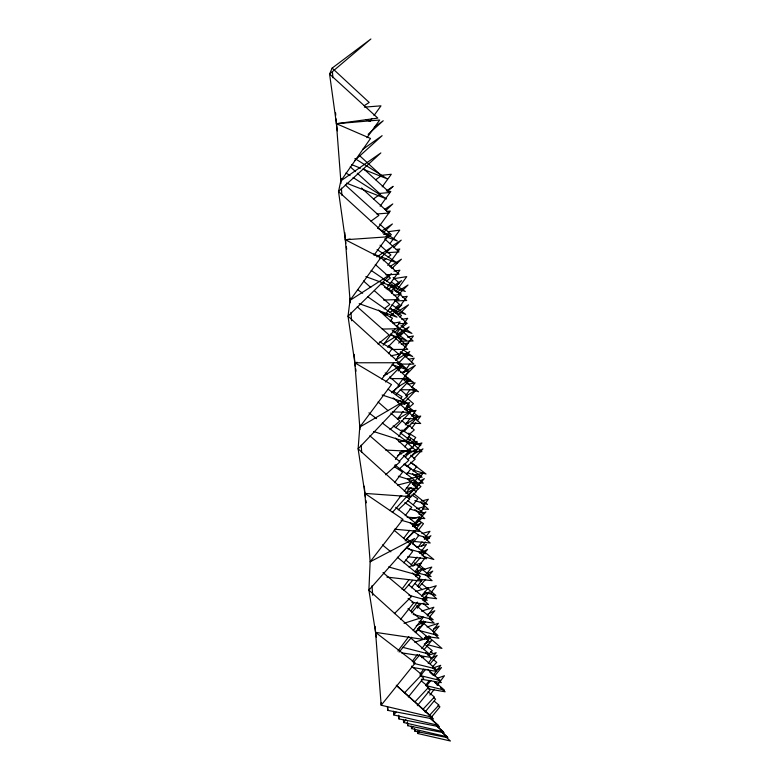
<?xml version="1.0" encoding="UTF-8"?>
<svg xmlns="http://www.w3.org/2000/svg" width="780" height="780" viewBox="0 0 780 780"><rect width="100%" height="100%" fill="white"/><g stroke="black" fill="none" stroke-linecap="round" stroke-linejoin="round"><path stroke-width="1.17" d="M393.812 711.418L393.793 714.938L438.399 725.341L430.238 718.048M381.225 702.79L381.176 705.227L432.169 717.23L396.26 685.201M359.95 424.739L358.127 448.831L365.41 496.928M350.298 298.106L348.026 316.212L355.348 366.366M341.299 178.718L338.53 191.519L345.852 243.292M376.311 637.075L368.901 590.138L370.139 561.795L402.977 519.343L364.874 493.399L410.923 496.694L358.127 448.831L402.636 401.993L359.775 427.099L391.492 384.569L354.822 362.778L399.204 362.739L348.026 316.212L391.414 273.712L350.015 300.358L380.698 257.839L345.355 239.762L388.186 236.779L338.53 191.519L380.854 152.929L340.831 180.901L370.519 138.46L336.424 123.708L377.812 118.111L329.579 74.051L370.89 39L332.144 68.104L329.579 74.051L337.409 130.806M369.808 121.378L371.904 118.462M374 115.547L380.981 105.836L364.426 107.143M366.971 137.68L379.685 120.013L336.424 123.708M382.21 186.829L391.306 174.252L380.533 175.441M380.123 206.213L390.829 191.422L388.44 191.714M377.637 228.491L390.293 211.039L386.665 211.507M373.971 255.255L389.668 233.649L383.682 234.468M389.941 243.614L399.74 230.12L387.728 231.767M387.806 265.473L399.818 248.966L396.26 249.493M386.276 288.902L399.906 270.212L393.998 271.128M391.453 293.543L392.866 291.603L384.413 287.118M396.055 291.272L406.76 276.617L393.744 278.684M384.95 314.954L400.003 294.343L394.066 295.327M397.946 308.997L407.209 296.322L402.412 297.131M383.107 345.209L395.158 328.75M396.572 326.82L400.111 321.974L393.101 323.232M396.26 333.947L407.716 318.308L401.817 319.361M381.829 379.06L393.871 362.651M395.567 360.311L413.4 335.975L407.452 337.087M390.322 321.145L392.476 318.221L379.821 311.279M400.043 317.314L401.447 315.403L391.911 310.216M403.562 372.616L409.939 363.948M411.352 362.017L414.19 358.166L408.408 359.307M393.101 392.369L395.977 388.459M398.131 385.525L408.915 370.851L400.744 372.508M405.844 395.343L410.095 389.561M411.518 387.631L415.067 382.824L408.008 384.296M397.39 419.24L403.162 411.421M404.606 409.461L409.646 402.616L400.238 404.664M405.327 424.895L410.329 418.119M411.752 416.188L416.042 410.377L407.921 412.181M411.557 428.473L415.789 422.74M417.193 420.829L420.722 416.062L413.761 417.622M388.44 353.71L392.018 348.875L379.675 341.835M398.736 343.171L401.632 339.271L398.522 337.526M395.47 459.449L401.905 450.743M404.761 446.872L410.485 439.13L398.853 441.86M405.561 457.031L410.631 450.187M412.074 448.227L417.144 441.382L407.911 443.557M411.791 456.671L416.13 450.811M417.583 448.851L421.921 442.991L413.683 444.951M389.932 510.578L400.696 496.06M404.284 491.224L411.46 481.552L397.488 485.111M406.117 493.058L409.724 488.192M412.61 484.302L418.382 476.522L407.979 479.154M413.829 485.686L416.003 482.761M418.177 479.827L423.248 472.992L414.014 475.312M423.286 506.025L428.327 499.258L421.522 501.052M419.035 514.264L424.739 506.591L416.744 508.735M406.156 357.513L408.31 354.627M398.219 371.007L401.827 366.161L397.741 363.802M403.845 538.132L409.656 530.332M412.552 526.432L419.815 516.682L410.465 519.226M418.46 546.731L422.058 541.915M424.213 539.019L429.965 531.307L421.902 533.559M411.206 564.895L416.998 557.125M419.903 553.244L426.426 544.499L417.31 547.102M405.922 382.415L408.847 378.514L404.723 376.116M401.944 589.144L409.168 579.472M414.95 571.74L421.453 563.033L408.691 566.777M417.339 586.394L422.399 579.637M426.728 573.836L431.788 567.07L422.721 569.77M410.943 610.828L417.466 602.121M421.814 596.31L428.337 587.603L415.73 591.454M397.683 402.509L399.145 400.569M400.598 398.629L402.061 396.688L392.906 391.209M424.086 601.965L427.654 597.197M431.233 592.429L436.235 585.751L427.011 588.578M397.907 651.056L408.817 636.509M413.185 630.688L423.374 617.117L404.02 623.288M421.424 623.795L423.618 620.88M427.264 616.005L433.846 607.25L421.453 611.159M426.173 639.502L429.039 635.69M432.617 630.932L438.35 623.317L427.05 626.983M405.834 409.939L409.441 405.151L402.402 400.93M412.25 661.342L417.368 654.537M421.756 648.697L430.531 637.026L414.697 642.242M420.176 673.91L423.813 669.084M428.171 663.302L436.166 652.694L428.269 655.356M425.558 685.415L429.166 680.628M433.495 674.895L440.71 665.33L432.9 668.021M398.716 436.41L402.324 431.642L393.13 425.929M429.868 695.068L434.245 689.276M437.161 685.415L444.454 675.753L437.687 678.122M407.238 438.818L410.104 435.035L401.905 429.936M412.815 441.334L415.75 437.492L408.74 433.144M394.495 482.693L402.626 472.066L394.582 466.849M406.536 474.435L410.865 468.79L403.748 464.217M413.098 471.169L416.705 466.469L410.621 462.579M413.341 504.582L417.778 498.849L411.811 494.91M405.161 515.716L411.723 507.234L404.84 502.622M418.246 530.39L423.481 523.673L418.558 520.348M412.347 543.767L418.977 535.265L414.063 531.901M403.796 562.799L412.708 551.401L406.75 547.238M418.255 566.592L424.905 558.149M411.45 587.798L420.342 576.527L417.407 574.441M400.442 619.612L413.858 602.687L408.096 598.475M417.398 608.185L421.19 603.428M423.462 600.561L426.485 596.749M415.145 632.122L416.647 630.25M418.148 628.368L419.65 626.486M426.007 643.11L428.279 640.292M396.094 712.101L393.793 714.938L393.5 711.301M408.359 696.959L423.706 678.034L419.913 675.09M405.922 719.706L403.63 722.514L443.274 731.698L436.946 726.034M417.349 705.666L430.316 689.764L427.459 687.531M441.792 731.962L447.203 736.798L411.518 728.588L413.029 726.745M425.071 712.033L435.601 699.153L433.709 697.671M419.503 731.728L417.992 733.57L450.421 741L445.965 737.012M430.852 717.902L439.93 706.836L438.077 705.383M426.328 686.059L430.882 680.511M434.684 675.899L441.519 667.582L436.03 670.127M421.073 674.846L425.665 669.298M430.258 663.751L437.151 655.434L430.599 658.515M427.508 640.078L429.839 637.309M433.719 632.678L439.15 626.194L433.768 628.787M413.254 662.6L419.425 655.219M424.047 649.682L431.769 640.458L424.242 644.056M399.116 652.051L411.645 637.25M415.565 632.629L424.964 621.524L416.257 625.765M418.597 629.879L425.548 621.67M429.409 617.107L434.821 610.721L427.391 614.357M411.508 612.943L419.348 603.788M422.487 600.122L429.536 591.883L422.087 595.598M418.597 587.496L425.675 579.296M428.035 576.566L432.744 571.096L427.391 573.807M403.865 590.45L412.62 580.359M415.808 576.693L422.974 568.444L415.545 572.227M413.419 565.607L420.508 557.505M422.077 555.701L427.586 549.393L420.147 553.244M421.483 546.468L425.402 542.002M426.972 540.208L430.901 535.743L424.593 539.029M405.171 540.891L414.014 530.926M416.432 528.206L421.258 522.766L413.741 526.754M413.107 526.266L425.87 511.933L420.527 514.78M392.291 512.528L413.302 489.313L405.951 493.331M406.906 497.269L419.767 483.064L414.433 485.979M413.741 490.357L424.34 478.637L420.157 480.928M413.975 458.659L422.974 448.861L412.708 454.623M429.322 715.514L438.925 705.052L434.236 701.191M407.921 459.664L418.46 448.227L407.082 454.623M394.387 466.635L396.006 464.88M399.253 461.37L412.22 447.34L397.439 455.676M423.101 709.176L434.382 696.989L427.986 691.714M404.098 431.525L417.31 417.407L405.844 424.008M414.726 702.127L428.805 687.082L421.298 680.891M395.635 427.694L411.284 411.079L397.732 418.928M432.676 666.646L436.741 662.356L433.066 659.305M404.723 402.129L416.276 389.961L406.068 395.957M404.43 692.952L421.785 674.632L411.508 666.13M428.084 655.024L432.256 650.657L425.86 645.323M396.406 394.124L410.465 379.431L396.971 387.436M405.405 375.706L415.36 365.352L403.884 372.206M385.573 381.976L402.314 364.679L383.546 375.979M424.281 639.083L426.816 636.47L417.553 628.729M398.014 363.665L409.744 351.585L396.211 359.785M387.66 347.295L402.041 332.68L383.614 344.029M399.935 336.209L409.11 326.888L396.903 334.406M398.512 314.896L408.535 304.824L395.577 312.936M422.536 594.614L425.071 592.078M389.971 316.777L401.807 304.931L389.649 312.556M394.397 613.606L411.508 596.554L383.009 572.608M399.604 293.377L408.028 285.012L396.805 292.13M390.517 291.593L401.593 280.634L387.455 289.653M416.881 572.462L418.597 570.775L416.764 569.225M391.852 268.525L401.407 259.184L390.244 266.409M379.743 258.775L391.94 246.987L376.789 256.912M393.432 247.669L401.252 240.113L392.311 245.973M400.91 553.351L410.504 544.138L394.144 530.234M382.863 233.064L392.389 223.967L381.459 231.241M407.053 538.6L417.31 528.801L412.786 524.94M413.536 526.071L421.288 518.7M385.827 210.502L392.788 203.931L384.901 209.245M387.835 191.285L393.13 186.332L386.246 191.022M415.623 491.478L420.927 486.564L418.168 484.185M409.09 498.469L416.179 491.887L413.468 489.557M398.229 509.827L409.646 499.21L406.01 496.09M407.092 466.479L415.174 459.157L410.641 455.227M354.529 160.612L382.132 135.671L362.554 149.497M399.048 469.17L408.905 460.258L403.387 455.491M385.573 474.786L399.974 461.838L369.827 435.776M368.111 134.297L383.233 120.754L374.293 127.111M408.983 434.626L414.277 429.936L408.779 425.139M400.189 433.27L408.252 426.182L401.866 420.615M389.951 429.595L399.857 420.947L390.79 413.039M408.935 407.628L413.468 403.689L407.16 398.161M402.256 400.764L407.677 396.103L400.384 389.698M391.55 392.72L399.76 385.749L389.756 376.954M403.494 372.46L407.16 369.369L399.165 362.31M397.8 356.674L399.682 355.124L388.908 345.598M404.898 346.944L406.702 345.452L398.609 338.267M393.949 332.826L399.604 328.244L396.923 325.855M402.558 326.947L406.292 323.915M377.988 344.019L389.113 335.02L357.289 306.803M395.86 307.369L399.535 304.444L395.07 300.456M384.189 308.88L389.795 304.463L374.4 290.716M396.659 285.441L399.477 283.247L393.178 277.582M381.81 284.671L384.667 282.467M386.568 280.995L390.38 278.05L375.277 264.488M383.273 260.754L386.129 258.59M388.031 257.147L390.887 254.982L380.055 245.213M385.583 238.963L391.345 234.673L379.645 224.075M370.988 221.149L378.875 215.426L345.248 184.909M373.464 198.988L380.26 194.142L357.298 173.209M375.668 179.732L381.459 175.675M364.231 105.68L369.194 102.463L332.144 68.104M385.593 315.101L387.621 313.833M413.887 484.36L417.027 482.644M408.028 489.479L411.235 487.734M399.643 496.772L401.749 495.622M421.512 657.637L424.895 656.497M354.822 362.778L357.211 362.31M390.683 355.816L400.247 353.954M401.271 344.302L408.281 342.976M345.355 239.762L350.142 239.099M378.827 193.508L389.6 192.504L363.724 168.889M376.896 214.003L388.947 213.008L361.53 187.999M387.017 252.661L399.019 251.94L384.686 238.875M385.934 274.804L399.058 274.16L380.318 257.088M383.565 300.066L399.097 299.52L381.157 283.189M394.904 300.924L406.721 300.514L389.678 284.993M398.785 323.661L407.209 323.476L390.439 308.217M382.229 329.062L399.145 328.731L378.622 310.06M400.169 341.123L413.127 340.967L399.779 328.809M392.281 349.479L407.764 349.352L390.741 333.869M400.813 364.094L413.927 364.094L400.589 351.965M390.565 378.583L408.398 378.719L393.169 364.884M400.276 389.688L414.814 389.883L402.305 378.524M392.369 411.908L409.11 412.347L393.188 397.878M397.917 418.294L400.306 418.363M403.884 418.47L415.808 418.821L405.229 409.207M406.185 423.043L408.603 423.121M411.011 423.199L420.664 423.501L411.83 415.486M401.534 450.772L406.273 450.996M408.642 451.113L421.892 451.688L413.936 444.464M385.651 450.089L409.948 451.23L395.528 438.136M412.493 482.498L423.267 483.181L412.581 473.489M406.341 487.919L418.216 488.709L407.423 478.92M416.637 508.433L419.006 508.618M422.565 508.892L428.493 509.359L420.381 502.008M407.053 517.13L416.52 517.92M418.889 518.115L424.808 518.602L414.892 509.603M394.495 529.201L419.689 531.463L409.88 522.571M413.332 541.388L430.19 542.997L422.965 536.445M407.667 556.754L426.562 558.724L418.47 551.392M419.055 579.16L432.091 580.671L424.983 574.226M386.89 577.083L421.395 581.1L412.444 572.998M424.964 597.256L436.644 598.718L430.385 593.044M411.938 602.423L428.561 604.549L422.36 598.942M420.118 621.202L434.236 623.142L428.825 618.248M425.763 636.343L438.848 638.245L433.456 633.37M401.573 652.821L430.862 657.404L425.47 652.529M411.928 667.368L436.673 671.414L433.066 668.148M421.337 679.243L441.334 682.627L436.888 678.62M428.376 688.896L445.136 691.801L440.69 687.784M387.338 706.836L387.894 710.404L433.553 719.033L415.74 702.946M398.453 715.377L398.999 718.945L439.471 726.736L430.55 718.682M407.267 722.153L407.784 725.712L444.132 732.81L436.898 726.277M414.58 728.881L414.911 731.192L447.895 737.704L442.514 732.849M425.86 685.552L444.434 690.105L434.587 681.515M420.722 675.675L440.476 680.56L427.732 669.484M413.712 663.361L435.62 668.86L419.075 654.547M402.519 647.273L429.526 654.167L410.436 637.748M427.801 644.767L441.958 648.424L429.098 637.465M418.177 630.259L437.999 635.447L423.209 622.928M413.215 614.416L433.202 619.73L416.627 605.807M408.935 595.306L427.264 600.298L408.564 584.717M424.408 592.234L435.796 595.355L421.98 583.937M388.586 566.943L419.728 575.63L397.371 557.212M417.417 572.793L431.077 576.615L414.316 562.887M423.394 556.51L433.826 559.494L421.824 549.773M407.921 548.759L425.305 553.742L406.653 538.629M417.758 535.129L429.195 538.473L413.985 526.295M400.94 520.124L418.099 525.184L395.704 507.302M409.793 508.969L423.598 513.103L407.628 500.497M414.775 500.624L427.518 504.475L413.244 493.301M398.327 476.219L416.715 481.884L394.933 464.987M407.121 472.68L422.097 477.321L404.898 464.061M413.478 470.096L426.017 474.006L410.67 462.218M415.145 443.791L420.761 445.585L408.369 436.225M407.569 441.782L415.506 444.327L400.306 432.822M373.561 431.506L408.028 442.533L382.268 422.984M412.737 414.989L419.572 417.232L413.829 412.981M405.424 408.447L414.443 411.43L406.75 405.736M382.142 394.992L407.316 403.357L388.06 389.132M411.781 389.493L418.499 391.755L411.723 386.822M402.217 378.544L413.507 382.375L405.639 376.672M392.116 364.601L406.702 369.603L396.854 362.495M400.14 352.18L412.678 356.538L402.811 349.518M390.195 334.581L406.175 340.197L392.233 330.359M398.512 328.643L411.928 333.401L400.988 325.738M359.19 303.644L397.01 317.187L367.565 296.654M389.766 308.636L405.707 314.369L391.872 304.795M365.849 276.637L397.118 288.122L371.134 270.406M387.572 284.993L405.288 291.496L391.472 282.097M373.532 254.095L379.168 256.21M381.43 257.049L397.205 262.977L377.101 249.532M386.11 236.73L397.283 241L378.398 228.589M346.408 183.095L386.617 198.939L353.106 177.547M351.644 164.619L360.594 168.197M362.837 169.094L387.455 178.951L354.91 158.535M365.966 119.603L370.344 121.446M390.01 266.633L393.218 268.281M393.949 290.189L401.29 294.07M345.998 173.004L350.064 175.597M357.747 289.809L362.661 293.231M400.023 400.754L404.83 404.313M409.042 409.432L411.908 411.557M419.035 621.533L421.902 623.668M424.495 637.445L426.387 638.869M430.589 651.622L433.456 653.786M368.921 412.854L376.545 418.645M382.463 544.937L390.848 551.84M407.959 608.741L420.069 618.891M423.004 603.32L429.448 608.731M414.931 583.528L422.302 589.748M419.659 565.071L425.071 569.663M405.785 559.933L413.107 566.124M412.435 543.397L417.056 547.326M399.711 452.302L401.554 453.892M378.095 401.973L388.069 410.67M385.203 372.957L387.026 374.556M390.683 320.307L394.251 323.476M363.529 281.024L370.773 287.488M429.79 672.194L433.339 675.402M434.46 682.159L438.019 685.376M397.04 686.068L413.956 701.337M407.062 442.543L416.939 451.503M350.23 166.764L355.534 171.59M359.18 155.278L380.572 174.857M365.947 500.458L366.298 502.808M355.7 368.764L356.041 371.153M346.359 246.831L346.69 249.181M417.787 731.152L417.992 733.57L417.934 731.24M414.706 728.793L414.911 731.192M411.323 726.18L411.518 728.588M407.482 722.085L407.784 725.712M403.435 720.125L403.63 722.514L403.611 720.106M398.707 715.318L398.999 718.945M387.621 706.807L387.894 710.404M332.426 71.731L332.894 77.776M335.585 112.827L335.77 115.245M336.053 118.872L341.016 183.3M341.377 188.107L341.933 195.312M344.799 232.547L350.2 302.757M350.941 312.361L351.595 320.765M354.178 354.373L359.96 429.507M361.159 445.175L361.725 452.41M364.319 486.164L370.139 561.795L414.57 538.483L368.901 590.138L423.404 639.415L375.57 632.365L415.214 662.961L381.176 705.227L375.112 626.379M371.982 585.712L372.713 595.286"/></g></svg>
